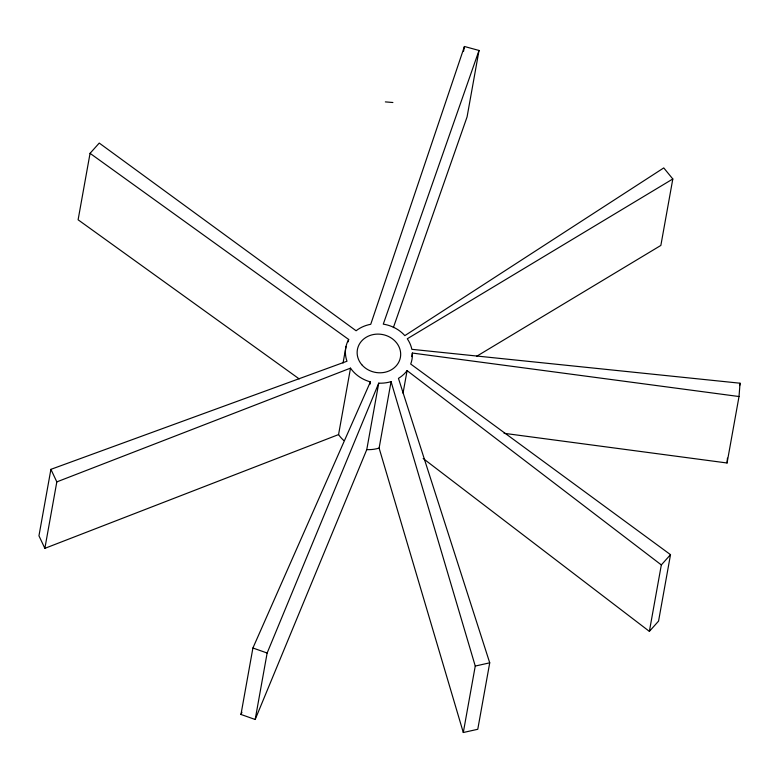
<?xml version="1.0" encoding="UTF-8"?>
<svg xmlns="http://www.w3.org/2000/svg" width="779" height="779" viewBox="0 0 779 779"><rect width="100%" height="100%" fill="white"/><g stroke="black" fill="none" stroke-linecap="round" stroke-linejoin="round"><path stroke-width="1.17" d="M504.062 433.309L727.06 462.989L727.44 458.14M727.06 462.989L739.018 396.53L740.05 383.21L411.848 349.323A33.624 29.631 10.2 0 0 407.29 338.768L672.813 178.975L663.757 167.913L404.837 335.632A33.624 29.631 10.2 0 0 383.278 324.142L479.017 50.46L464.43 46.487L370.746 324.288A33.624 29.631 10.2 0 0 356.1 330.763L99.245 143.073L90.062 153.336L78.104 219.795L299.204 378.915M90.062 153.336L348.661 339.459A33.624 29.631 10.2 0 0 346.986 361.232L50.908 469.348L38.95 535.806L44.861 548.348L338.563 434.585L350.521 368.136A33.624 29.631 10.2 0 0 370.395 381.876L369.967 384.251M44.861 548.348L56.818 481.889L50.908 469.348M423.172 458.5L649.374 631.37L661.332 564.921L407.096 370.619A33.624 29.631 10.2 0 1 398.449 378.36L489.728 662.822L477.77 729.28L463.301 732.513L475.258 666.055L391.068 381.632A33.624 29.631 10.2 0 1 378.721 383.171L366.763 449.629L255.181 719.484L240.964 714.46L252.912 648.001L370.395 381.876M255.181 719.484L267.139 653.026L378.721 383.171M343.042 363.043L346.032 346.431M348.242 341.825L348.661 339.459M463.301 732.513L379.11 448.091L391.068 381.632M463.573 51.229L464.43 46.487M403.035 393.171L407.096 370.619M411.711 356.616L412.354 353.053L739.018 396.53M479.017 50.46L467.069 116.918L393.356 327.618M672.813 178.975L660.855 245.434L476.553 356.344M412.354 353.053A33.624 29.631 10.2 0 1 410.708 364.036L670.515 554.658L658.557 621.116L649.374 631.37M739.622 385.586L740.05 383.21M240.964 714.46L241.938 712.23M661.332 564.921L670.515 554.658M56.818 481.889L350.521 368.136M475.258 666.055L489.728 662.822M385.362 101.893L392.889 102.507M252.912 648.001L267.139 653.026M379.11 448.091A33.624 29.631 10.2 0 1 366.763 449.629M343.88 440.563A33.624 29.631 10.2 0 1 338.563 434.585M361.768 364.699A21.851 19.261 10.2 0 0 399.111 361.456A21.851 19.261 10.2 0 0 375.838 334.191A21.851 19.261 10.2 0 0 361.768 364.699"/></g></svg>
